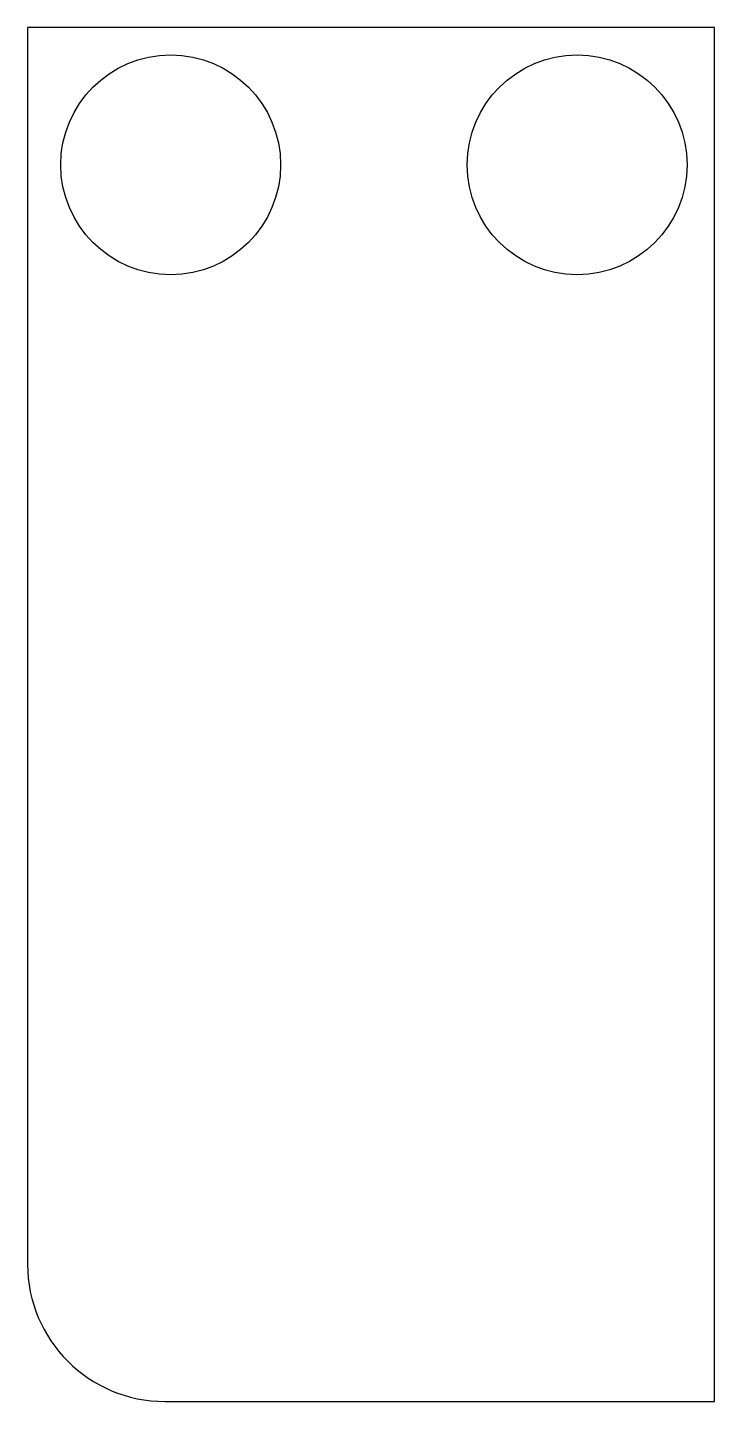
# Model space of a CAD drawing. Header units: inches. Extents: x -187 to 47, y -5 to 70.
# Drawn here: x -186.6 to -181.6, y 0.17 to 10.17 of the extents above; entities outside this region: 3.
import ezdxf

# ---------------------------------------------------------------- set-up
doc = ezdxf.new("R2010")
doc.units = ezdxf.units.IN
doc.header["$MEASUREMENT"] = 0

msp = doc.modelspace()

# ---------------------------------------------------------------- linework, layer by layer
for p, q in [((47.342, 69.841), (-2.658, 69.841)), ((-2.658, 69.841), (-2.658, -5.159)), ((-181.603, 10.169), (-186.603, 10.169)), ((-186.603, 10.169), (-186.603, 1.169)), ((-181.603, 0.169), (-181.603, 10.169)), ((-185.603, 0.169), (-181.603, 0.169)), ((-2.658, -5.159), (47.342, -5.159))]:
    msp.add_line(p, q)
for centre in [(-185.561, 9.169, 1), (-182.603, 9.169, 1)]:
    msp.add_circle(centre, 0.8)
msp.add_arc((-185.603, 1.169), 1, 180, 270)

doc.saveas('drawing.dxf')
